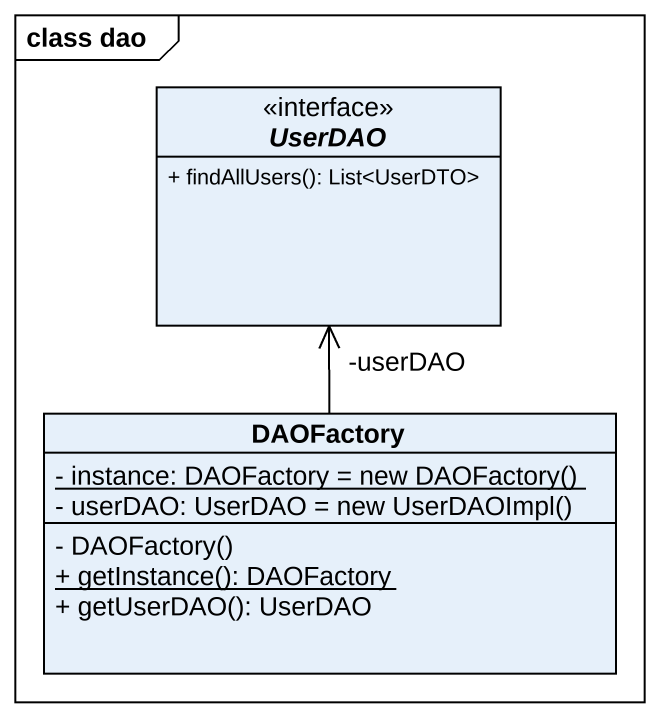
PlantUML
@startuml
mainframe class dao
hide circle
hide empty members
skinparam classAttributeIconSize 0
interface UserDAO <<interface>> {
  + findAllUsers(): List<UserDTO>
}
class DAOFactory {
  {static} {field} - instance: DAOFactory = new DAOFactory()
  {field} - userDAO: UserDAO = new UserDAOImpl()
  - DAOFactory()
  {static} + getInstance(): DAOFactory
  + getUserDAO(): UserDAO
}
DAOFactory -up-> "-userDAO" UserDAO
@enduml
